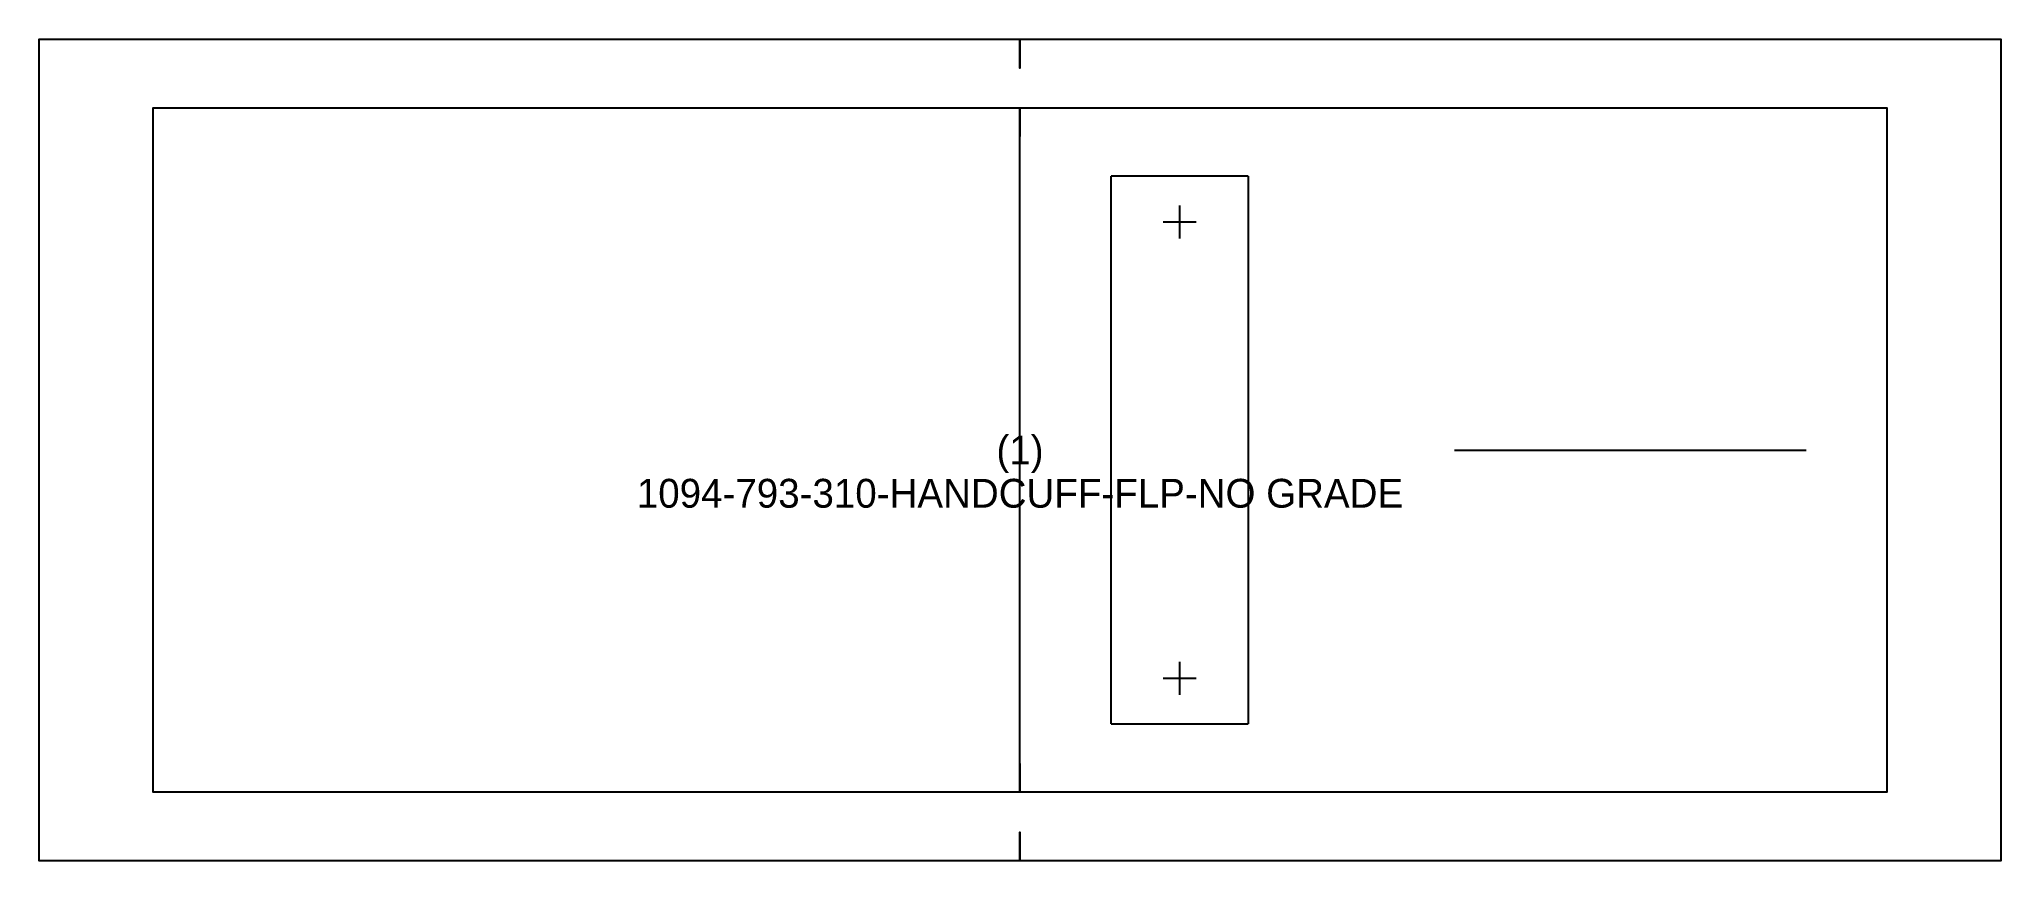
# Model space of a CAD drawing. Header units: inches. Extents: x 0 to 10.8, y 0 to 4.5.
import ezdxf
from ezdxf.enums import TextEntityAlignment as Align

# ---------------------------------------------------------------- set-up
doc = ezdxf.new("R2010")
doc.units = ezdxf.units.IN

msp = doc.modelspace()

# ---------------------------------------------------------------- linework, layer by layer
at = {"layer": 'T001L001'}
for points in [[(5.375, 4.5), (5.375, 4.342), (5.375, 4.5), (10.75, 4.5), (10.75, 0), (5.375, 0), (5.375, 0.157), (5.375, 0), (0, 0), (0, 4.5), (5.375, 4.5)], [(5.375, 4.125), (5.375, 3.967), (5.375, 4.125), (10.125, 4.125), (10.125, 0.375), (5.375, 0.375), (5.375, 0.532), (5.375, 0.375), (0.625, 0.375), (0.625, 4.125), (5.375, 4.125)], [(5.375, 0.375), (5.375, 4.125)], [(5.875, 0.75), (5.875, 3.75)], [(6.625, 3.75), (5.875, 3.75)], [(6.625, 3.75), (6.625, 0.75)], [(6.25, 3.59), (6.25, 3.409)], [(6.159, 3.5), (6.34, 3.5)], [(7.756, 2.25), (9.683, 2.25)], [(6.25, 1.09), (6.25, 0.909)], [(6.159, 1), (6.34, 1)], [(5.875, 0.75), (6.625, 0.75)]]:
    msp.add_lwpolyline(points, dxfattribs=at)

# ---------------------------------------------------------------- texts
at = {"layer": 'ABC'}
for s, height, p in [('(1)', 0.1579, (5.375, 2.25)), ('1094-793-310-HANDCUFF-FLP-NO GRADE', 0.15787, (5.375, 2.013))]:
    msp.add_text(s, height=height, dxfattribs=at).set_placement(p, align=Align.MIDDLE_CENTER)

doc.saveas('drawing.dxf')
